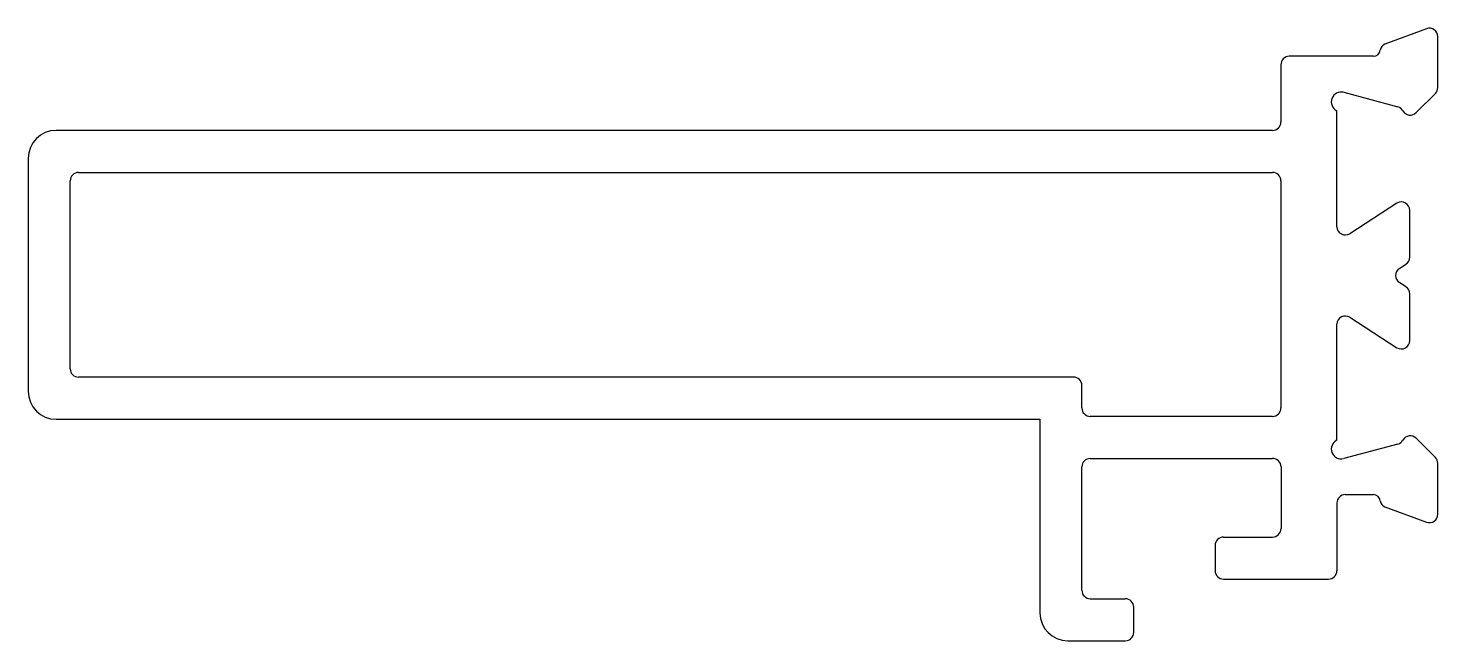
# Model space of a CAD drawing. Extents: x 2678.3 to 2728.6, y 1522.7 to 1544.5.
import ezdxf

# ---------------------------------------------------------------- set-up
doc = ezdxf.new("R2010")
doc.units = 0
doc.layers.get('0').update_dxf_attribs({"linetype": 'CONTINUOUS'})

msp = doc.modelspace()

# ---------------------------------------------------------------- linework, layer by layer
at = {"color": 0}
for p, q in [((2728.156, 1544.482), (2726.67, 1543.931)), ((2728.558, 1542.387), (2728.558, 1544.2)), ((2726.258, 1543.498), (2723.258, 1543.498)), ((2722.958, 1543.198), (2722.958, 1541.155)), ((2725.199, 1542.213), (2727.13, 1541.696)), ((2727.786, 1541.49), (2728.47, 1542.175)), ((2724.958, 1537.413), (2724.958, 1541.559)), ((2722.658, 1540.855), (2679.258, 1540.855)), ((2678.258, 1539.855), (2678.258, 1531.554)), ((2680.058, 1539.355), (2722.658, 1539.355)), ((2679.758, 1532.355), (2679.758, 1539.055)), ((2722.958, 1539.055), (2722.958, 1530.955)), ((2727.102, 1538.258), (2725.415, 1537.172)), ((2727.558, 1536.337), (2727.558, 1538.002)), ((2727.187, 1535.934), (2727.421, 1536.084)), ((2727.421, 1535.279), (2727.187, 1535.43)), ((2727.558, 1533.362), (2727.558, 1535.027)), ((2725.415, 1534.192), (2727.102, 1533.106)), ((2724.958, 1529.805), (2724.958, 1533.951)), ((2715.558, 1532.055), (2680.058, 1532.055)), ((2715.858, 1530.955), (2715.858, 1531.755)), ((2722.658, 1530.655), (2716.158, 1530.655)), ((2679.258, 1530.554), (2714.358, 1530.554)), ((2714.358, 1530.554), (2714.358, 1523.653)), ((2727.13, 1529.668), (2725.199, 1529.151)), ((2728.47, 1529.189), (2727.786, 1529.874)), ((2716.158, 1529.153), (2722.664, 1529.155)), ((2715.858, 1524.453), (2715.858, 1528.853)), ((2722.964, 1528.855), (2722.965, 1526.653)), ((2728.558, 1527.164), (2728.558, 1528.977)), ((2725.258, 1527.866), (2726.258, 1527.866)), ((2724.958, 1527.566), (2724.958, 1525.153)), ((2726.67, 1527.433), (2728.156, 1526.882)), ((2720.908, 1526.353), (2722.665, 1526.353)), ((2720.608, 1526.053), (2720.608, 1525.153)), ((2720.908, 1524.853), (2724.658, 1524.853)), ((2716.158, 1524.153), (2717.408, 1524.153)), ((2717.708, 1522.953), (2717.708, 1523.853)), ((2715.358, 1522.653), (2717.408, 1522.653))]:
    msp.add_line(p, q, dxfattribs=at)
for centre, radius, start, end in [((2728.258, 1544.2), 0.3, 0, 110), ((2726.258, 1543.748), 0.25, 270, 354.0705), ((2726.756, 1543.696), 0.25, 110, 174.0705), ((2723.258, 1543.198), 0.3, 90, 180), ((2725.108, 1541.875), 0.35, 75, 244.6231), ((2728.258, 1542.387), 0.3, 315, 360), ((2727.055, 1541.409), 0.296, 29.2897, 75.327), ((2727.574, 1541.7), 0.299, 209.2897, 315.327), ((2679.258, 1539.855), 1, 90, 180), ((2722.658, 1541.155), 0.3, 270, 0), ((2680.058, 1539.055), 0.3, 90, 180), ((2722.658, 1539.055), 0.3, 0, 90), ((2727.258, 1538.002), 0.3, 0, 121.4), ((2725.258, 1537.428), 0.3, 182.8392, 301.4), ((2727.258, 1536.337), 0.3, 302.7601, 0), ((2727.35, 1535.682), 0.3, 122.7601, 237.2399), ((2727.258, 1535.027), 0.3, 0, 57.2399), ((2725.258, 1533.936), 0.3, 58.6, 177.1608), ((2727.258, 1533.362), 0.3, 238.6, 360), ((2680.058, 1532.355), 0.3, 180, 270), ((2715.558, 1531.755), 0.3, 0, 90), ((2679.258, 1531.554), 1, 180, 270), ((2716.158, 1530.955), 0.3, 180, 270), ((2722.658, 1530.955), 0.3, 270, 0), ((2725.108, 1529.489), 0.35, 115.3769, 285), ((2727.055, 1529.955), 0.296, 284.673, 330.7103), ((2727.574, 1529.664), 0.299, 44.673, 150.7103), ((2716.158, 1528.853), 0.3, 90.0215, 180), ((2722.664, 1528.855), 0.3, 0.0215, 90.0215), ((2728.258, 1528.977), 0.3, 0, 45), ((2725.258, 1527.566), 0.3, 90, 180), ((2726.258, 1527.616), 0.25, 5.9295, 90), ((2726.756, 1527.668), 0.25, 185.9295, 250), ((2728.258, 1527.164), 0.3, 250, 0), ((2722.665, 1526.653), 0.3, 270, 0.0215), ((2720.908, 1526.053), 0.3, 90, 180), ((2720.908, 1525.153), 0.3, 180, 270), ((2724.658, 1525.153), 0.3, 270, 0), ((2716.158, 1524.453), 0.3, 180, 270), ((2717.408, 1523.853), 0.3, 0, 90), ((2715.358, 1523.653), 1, 180, 270), ((2717.408, 1522.953), 0.3, 270, 0)]:
    msp.add_arc(centre, radius, start, end, dxfattribs=at)

doc.saveas('drawing.dxf')
